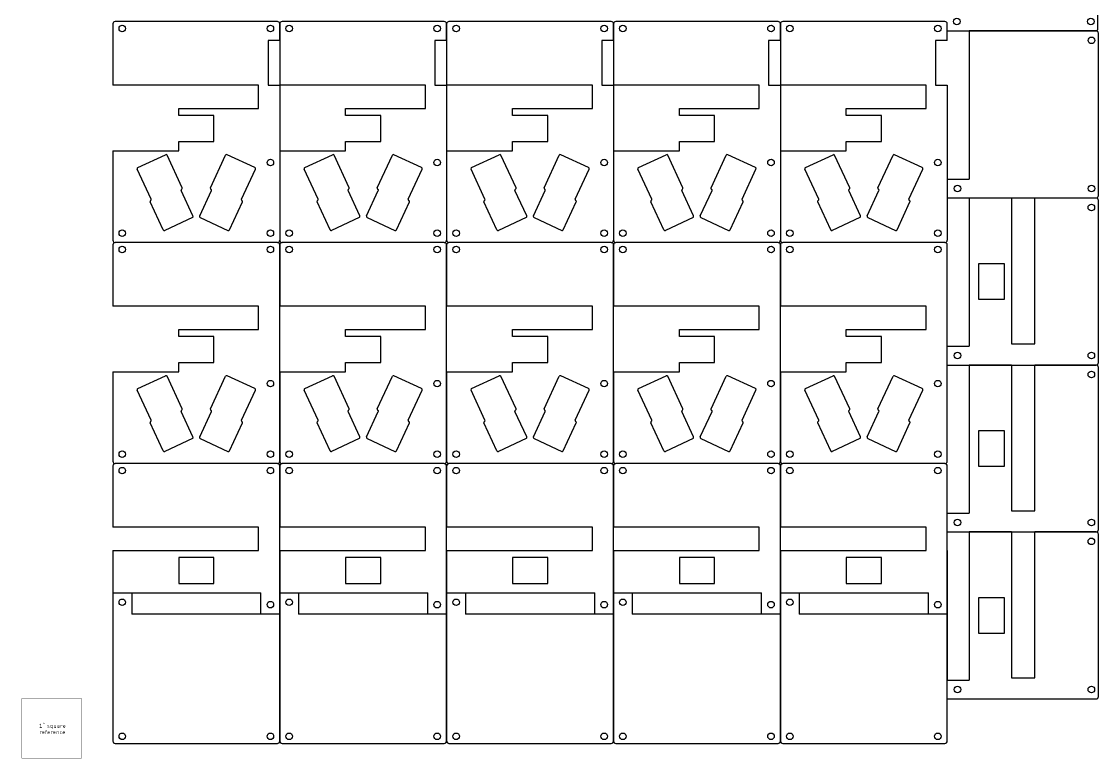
# Model space of a CAD drawing. Extents: x -1.3 to 16.8, y 0 to 26.2.
# Drawn here: x -1.28 to 16.76, y 0 to 12.34 of the extents above; entities that cross this region are included whole.
import ezdxf

# ---------------------------------------------------------------- set-up
doc = ezdxf.new("R2010")
doc.units = 0
doc.layers.add('20', color=1, linetype='CONTINUOUS')

msp = doc.modelspace()

# ---------------------------------------------------------------- linework, layer by layer
at = {"layer": '20'}
for p, q in [((16.748425, 12.21811), (16.748425, 14.934646)), ((0.249606, 12.29685), (0.249606, 11.273228)), ((3.005512, 12.33622), (0.288976, 12.33622)), ((3.044882, 12.02126), (3.044882, 12.29685)), ((3.044882, 12.29685), (3.044882, 11.273228)), ((5.800787, 12.33622), (3.084252, 12.33622)), ((5.840157, 12.02126), (5.840157, 12.29685)), ((5.840157, 12.29685), (5.840157, 11.273228)), ((8.596063, 12.33622), (5.879528, 12.33622)), ((8.635433, 12.02126), (8.635433, 12.29685)), ((8.635433, 12.29685), (8.635433, 11.273228)), ((11.391339, 12.33622), (8.674803, 12.33622)), ((11.430709, 12.02126), (11.430709, 12.29685)), ((11.430709, 12.29685), (11.430709, 11.273228)), ((14.186614, 12.33622), (11.470079, 12.33622)), ((14.225984, 12.02126), (14.225984, 12.29685)), ((14.22874, 12.17874), (16.709055, 12.17874)), ((16.718898, 12.17874), (14.592913, 12.17874)), ((14.592913, 12.17874), (14.592913, 9.698425)), ((16.758268, 9.422835), (16.758268, 12.13937)), ((3.044882, 12.02126), (2.848031, 12.02126)), ((2.848031, 12.02126), (2.848031, 11.273228)), ((5.840157, 12.02126), (5.643307, 12.02126)), ((5.643307, 12.02126), (5.643307, 11.273228)), ((8.635433, 12.02126), (8.438583, 12.02126)), ((8.438583, 12.02126), (8.438583, 11.273228)), ((11.430709, 12.02126), (11.233858, 12.02126)), ((11.233858, 12.02126), (11.233858, 11.273228)), ((14.225984, 12.02126), (14.029134, 12.02126)), ((14.029134, 12.02126), (14.029134, 11.273228)), ((2.690551, 11.273228), (0.249606, 11.273228)), ((2.690551, 10.879528), (2.690551, 11.273228)), ((2.848031, 11.273228), (3.044882, 11.273228)), ((3.044882, 11.273228), (3.044882, 8.674803)), ((5.485827, 11.273228), (3.044882, 11.273228)), ((5.485827, 10.879528), (5.485827, 11.273228)), ((5.643307, 11.273228), (5.840157, 11.273228)), ((5.840157, 11.273228), (5.840157, 8.674803)), ((8.281102, 11.273228), (5.840157, 11.273228)), ((8.281102, 10.879528), (8.281102, 11.273228)), ((8.438583, 11.273228), (8.635433, 11.273228)), ((8.635433, 11.273228), (8.635433, 8.674803)), ((11.076378, 11.273228), (8.635433, 11.273228)), ((11.076378, 10.879528), (11.076378, 11.273228)), ((11.233858, 11.273228), (11.430709, 11.273228)), ((11.430709, 11.273228), (11.430709, 8.674803)), ((13.871654, 11.273228), (11.430709, 11.273228)), ((13.871654, 10.879528), (13.871654, 11.273228)), ((14.029134, 11.273228), (14.225984, 11.273228)), ((14.225984, 11.273228), (14.225984, 8.674803)), ((1.351969, 10.879528), (2.690551, 10.879528)), ((1.351969, 10.761417), (1.351969, 10.879528)), ((4.147244, 10.879528), (5.485827, 10.879528)), ((4.147244, 10.761417), (4.147244, 10.879528)), ((6.94252, 10.879528), (8.281102, 10.879528)), ((6.94252, 10.761417), (6.94252, 10.879528)), ((9.737795, 10.879528), (11.076378, 10.879528)), ((9.737795, 10.761417), (9.737795, 10.879528)), ((12.533071, 10.879528), (13.871654, 10.879528)), ((12.533071, 10.761417), (12.533071, 10.879528)), ((1.94252, 10.761417), (1.351969, 10.761417)), ((1.94252, 10.328346), (1.94252, 10.761417)), ((4.737795, 10.761417), (4.147244, 10.761417)), ((4.737795, 10.328346), (4.737795, 10.761417)), ((7.533071, 10.761417), (6.94252, 10.761417)), ((7.533071, 10.328346), (7.533071, 10.761417)), ((10.328346, 10.761417), (9.737795, 10.761417)), ((10.328346, 10.328346), (10.328346, 10.761417)), ((13.123622, 10.761417), (12.533071, 10.761417)), ((13.123622, 10.328346), (13.123622, 10.761417)), ((1.351969, 10.170866), (1.351969, 10.328346)), ((1.351969, 10.328346), (1.94252, 10.328346)), ((4.147244, 10.170866), (4.147244, 10.328346)), ((4.147244, 10.328346), (4.737795, 10.328346)), ((6.94252, 10.170866), (6.94252, 10.328346)), ((6.94252, 10.328346), (7.533071, 10.328346)), ((9.737795, 10.170866), (9.737795, 10.328346)), ((9.737795, 10.328346), (10.328346, 10.328346)), ((12.533071, 10.170866), (12.533071, 10.328346)), ((12.533071, 10.328346), (13.123622, 10.328346)), ((0.249606, 10.170866), (0.249606, 8.674803)), ((0.249606, 10.170866), (1.351969, 10.170866)), ((0.668235, 9.890214), (1.132094, 10.106515)), ((2.626253, 9.890214), (2.162394, 10.106515)), ((3.044882, 10.170866), (3.044882, 8.674803)), ((3.044882, 10.170866), (4.147244, 10.170866)), ((3.463511, 9.890214), (3.927369, 10.106515)), ((5.421528, 9.890214), (4.95767, 10.106515)), ((5.840157, 10.170866), (5.840157, 8.674803)), ((5.840157, 10.170866), (6.94252, 10.170866)), ((6.258787, 9.890214), (6.722645, 10.106515)), ((8.216804, 9.890214), (7.752945, 10.106515)), ((8.635433, 10.170866), (8.635433, 8.674803)), ((8.635433, 10.170866), (9.737795, 10.170866)), ((9.054062, 9.890214), (9.517921, 10.106515)), ((11.01208, 9.890214), (10.548221, 10.106515)), ((11.430709, 10.170866), (11.430709, 8.674803)), ((11.430709, 10.170866), (12.533071, 10.170866)), ((11.849338, 9.890214), (12.313196, 10.106515)), ((13.807355, 9.890214), (13.343497, 10.106515)), ((1.411745, 9.553379), (1.158254, 10.096993)), ((1.882743, 9.553379), (2.136234, 10.096993)), ((4.207021, 9.553379), (3.953529, 10.096993)), ((4.678018, 9.553379), (4.93151, 10.096993)), ((7.002297, 9.553379), (6.748805, 10.096993)), ((7.473294, 9.553379), (7.726786, 10.096993)), ((9.797572, 9.553379), (9.544081, 10.096993)), ((10.26857, 9.553379), (10.522061, 10.096993)), ((12.592848, 9.553379), (12.339356, 10.096993)), ((13.063845, 9.553379), (13.317337, 10.096993)), ((0.891865, 9.364061), (0.658714, 9.864054)), ((2.402624, 9.364061), (2.635774, 9.864054)), ((3.68714, 9.364061), (3.45399, 9.864054)), ((5.197899, 9.364061), (5.43105, 9.864054)), ((6.482416, 9.364061), (6.249265, 9.864054)), ((7.993175, 9.364061), (8.226325, 9.864054)), ((9.277691, 9.364061), (9.044541, 9.864054)), ((10.78845, 9.364061), (11.021601, 9.864054)), ((12.072967, 9.364061), (11.839816, 9.864054)), ((13.583726, 9.364061), (13.816877, 9.864054)), ((14.238583, 9.698425), (14.592913, 9.698425)), ((1.59109, 9.081954), (1.393998, 9.504618)), ((1.703398, 9.081954), (1.90049, 9.504618)), ((4.386365, 9.081954), (4.189274, 9.504618)), ((4.498674, 9.081954), (4.695766, 9.504618)), ((7.181641, 9.081954), (6.984549, 9.504618)), ((7.29395, 9.081954), (7.491041, 9.504618)), ((9.976917, 9.081954), (9.779825, 9.504618)), ((10.089225, 9.081954), (10.286317, 9.504618)), ((12.772192, 9.081954), (12.575101, 9.504618)), ((12.884501, 9.081954), (13.081592, 9.504618)), ((14.238583, 9.383465), (16.718898, 9.383465)), ((15.300787, 9.380315), (14.592126, 9.380315)), ((14.592126, 9.380315), (14.592126, 6.9)), ((15.300787, 9.380315), (15.300787, 6.93937)), ((16.71811, 9.380315), (15.694488, 9.380315)), ((15.694488, 6.93937), (15.694488, 9.380315)), ((1.09155, 8.849015), (0.874117, 9.3153)), ((2.202938, 8.849015), (2.420371, 9.3153)), ((3.886826, 8.849015), (3.669393, 9.3153)), ((4.998213, 8.849015), (5.215646, 9.3153)), ((6.682102, 8.849015), (6.464669, 9.3153)), ((7.793489, 8.849015), (8.010922, 9.3153)), ((9.477377, 8.849015), (9.259944, 9.3153)), ((10.588765, 8.849015), (10.806197, 9.3153)), ((12.272653, 8.849015), (12.05522, 9.3153)), ((13.38404, 8.849015), (13.601473, 9.3153)), ((16.75748, 6.624409), (16.75748, 9.340945)), ((1.581568, 9.055794), (1.11771, 8.839493)), ((1.71292, 9.055794), (2.176778, 8.839493)), ((4.376844, 9.055794), (3.912986, 8.839493)), ((4.508195, 9.055794), (4.972054, 8.839493)), ((7.17212, 9.055794), (6.708261, 8.839493)), ((7.303471, 9.055794), (7.767329, 8.839493)), ((9.967395, 9.055794), (9.503537, 8.839493)), ((10.098747, 9.055794), (10.562605, 8.839493)), ((12.762671, 9.055794), (12.298813, 8.839493)), ((12.894022, 9.055794), (13.35788, 8.839493)), ((0.249606, 8.596063), (0.249606, 7.572441)), ((3.005512, 8.635433), (0.288976, 8.635433)), ((3.044882, 4.974016), (3.044882, 8.596063)), ((3.044882, 8.596063), (3.044882, 7.572441)), ((5.800787, 8.635433), (3.084252, 8.635433)), ((5.840157, 4.974016), (5.840157, 8.596063)), ((5.840157, 8.596063), (5.840157, 7.572441)), ((8.596063, 8.635433), (5.879528, 8.635433)), ((8.635433, 4.974016), (8.635433, 8.596063)), ((8.635433, 8.596063), (8.635433, 7.572441)), ((11.391339, 8.635433), (8.674803, 8.635433)), ((11.430709, 4.974016), (11.430709, 8.596063)), ((11.430709, 8.596063), (11.430709, 7.572441)), ((14.186614, 8.635433), (11.470079, 8.635433)), ((14.225984, 4.974016), (14.225984, 8.596063)), ((14.749606, 8.277953), (14.749606, 7.687402)), ((15.182677, 8.277953), (14.749606, 8.277953)), ((15.182677, 7.687402), (15.182677, 8.277953)), ((14.749606, 7.687402), (15.182677, 7.687402)), ((2.690551, 7.572441), (0.249606, 7.572441)), ((2.690551, 7.17874), (2.690551, 7.572441)), ((5.485827, 7.572441), (3.044882, 7.572441)), ((5.485827, 7.17874), (5.485827, 7.572441)), ((8.281102, 7.572441), (5.840157, 7.572441)), ((8.281102, 7.17874), (8.281102, 7.572441)), ((11.076378, 7.572441), (8.635433, 7.572441)), ((11.076378, 7.17874), (11.076378, 7.572441)), ((13.871654, 7.572441), (11.430709, 7.572441)), ((13.871654, 7.17874), (13.871654, 7.572441)), ((1.351969, 7.17874), (2.690551, 7.17874)), ((1.351969, 7.06063), (1.351969, 7.17874)), ((1.94252, 7.06063), (1.351969, 7.06063)), ((1.94252, 6.627559), (1.94252, 7.06063)), ((4.147244, 7.17874), (5.485827, 7.17874)), ((4.147244, 7.06063), (4.147244, 7.17874)), ((4.737795, 7.06063), (4.147244, 7.06063)), ((4.737795, 6.627559), (4.737795, 7.06063)), ((6.94252, 7.17874), (8.281102, 7.17874)), ((6.94252, 7.06063), (6.94252, 7.17874)), ((7.533071, 7.06063), (6.94252, 7.06063)), ((7.533071, 6.627559), (7.533071, 7.06063)), ((9.737795, 7.17874), (11.076378, 7.17874)), ((9.737795, 7.06063), (9.737795, 7.17874)), ((10.328346, 7.06063), (9.737795, 7.06063)), ((10.328346, 6.627559), (10.328346, 7.06063)), ((12.533071, 7.17874), (13.871654, 7.17874)), ((12.533071, 7.06063), (12.533071, 7.17874)), ((13.123622, 7.06063), (12.533071, 7.06063)), ((13.123622, 6.627559), (13.123622, 7.06063)), ((14.237795, 6.9), (14.592126, 6.9)), ((15.300787, 6.93937), (15.694488, 6.93937)), ((1.351969, 6.470079), (1.351969, 6.627559)), ((1.351969, 6.627559), (1.94252, 6.627559)), ((4.147244, 6.470079), (4.147244, 6.627559)), ((4.147244, 6.627559), (4.737795, 6.627559)), ((6.94252, 6.470079), (6.94252, 6.627559)), ((6.94252, 6.627559), (7.533071, 6.627559)), ((9.737795, 6.470079), (9.737795, 6.627559)), ((9.737795, 6.627559), (10.328346, 6.627559)), ((12.533071, 6.470079), (12.533071, 6.627559)), ((12.533071, 6.627559), (13.123622, 6.627559)), ((14.237795, 6.585039), (16.71811, 6.585039)), ((15.300787, 6.585039), (14.592126, 6.585039)), ((14.592126, 6.585039), (14.592126, 4.104724)), ((15.300787, 6.585039), (15.300787, 4.144094)), ((16.71811, 6.585039), (15.694488, 6.585039)), ((15.694488, 4.144094), (15.694488, 6.585039)), ((16.75748, 3.829134), (16.75748, 6.545669)), ((0.249606, 6.470079), (0.249606, 4.974016)), ((0.249606, 6.470079), (1.351969, 6.470079)), ((0.668235, 6.189427), (1.132094, 6.405727)), ((1.411745, 5.852591), (1.158254, 6.396206)), ((1.882743, 5.852591), (2.136234, 6.396206)), ((2.626253, 6.189427), (2.162394, 6.405727)), ((3.044882, 6.470079), (3.044882, 4.974016)), ((3.044882, 6.470079), (4.147244, 6.470079)), ((3.463511, 6.189427), (3.927369, 6.405727)), ((4.207021, 5.852591), (3.953529, 6.396206)), ((4.678018, 5.852591), (4.93151, 6.396206)), ((5.421528, 6.189427), (4.95767, 6.405727)), ((5.840157, 6.470079), (5.840157, 4.974016)), ((5.840157, 6.470079), (6.94252, 6.470079)), ((6.258787, 6.189427), (6.722645, 6.405727)), ((7.002297, 5.852591), (6.748805, 6.396206)), ((7.473294, 5.852591), (7.726786, 6.396206)), ((8.216804, 6.189427), (7.752945, 6.405727)), ((8.635433, 6.470079), (8.635433, 4.974016)), ((8.635433, 6.470079), (9.737795, 6.470079)), ((9.054062, 6.189427), (9.517921, 6.405727)), ((9.797572, 5.852591), (9.544081, 6.396206)), ((10.26857, 5.852591), (10.522061, 6.396206)), ((11.01208, 6.189427), (10.548221, 6.405727)), ((11.430709, 6.470079), (11.430709, 4.974016)), ((11.430709, 6.470079), (12.533071, 6.470079)), ((11.849338, 6.189427), (12.313196, 6.405727)), ((12.592848, 5.852591), (12.339356, 6.396206)), ((13.063845, 5.852591), (13.317337, 6.396206)), ((13.807355, 6.189427), (13.343497, 6.405727)), ((0.891865, 5.663273), (0.658714, 6.163267)), ((2.402624, 5.663273), (2.635774, 6.163267)), ((3.68714, 5.663273), (3.45399, 6.163267)), ((5.197899, 5.663273), (5.43105, 6.163267)), ((6.482416, 5.663273), (6.249265, 6.163267)), ((7.993175, 5.663273), (8.226325, 6.163267)), ((9.277691, 5.663273), (9.044541, 6.163267)), ((10.78845, 5.663273), (11.021601, 6.163267)), ((12.072967, 5.663273), (11.839816, 6.163267)), ((13.583726, 5.663273), (13.816877, 6.163267)), ((1.59109, 5.381166), (1.393998, 5.803831)), ((1.703398, 5.381166), (1.90049, 5.803831)), ((4.386365, 5.381166), (4.189274, 5.803831)), ((4.498674, 5.381166), (4.695766, 5.803831)), ((7.181641, 5.381166), (6.984549, 5.803831)), ((7.29395, 5.381166), (7.491041, 5.803831)), ((9.976917, 5.381166), (9.779825, 5.803831)), ((10.089225, 5.381166), (10.286317, 5.803831)), ((12.772192, 5.381166), (12.575101, 5.803831)), ((12.884501, 5.381166), (13.081592, 5.803831)), ((1.09155, 5.148227), (0.874117, 5.614513)), ((2.202938, 5.148227), (2.420371, 5.614513)), ((3.886826, 5.148227), (3.669393, 5.614513)), ((4.998213, 5.148227), (5.215646, 5.614513)), ((6.682102, 5.148227), (6.464669, 5.614513)), ((7.793489, 5.148227), (8.010922, 5.614513)), ((9.477377, 5.148227), (9.259944, 5.614513)), ((10.588765, 5.148227), (10.806197, 5.614513)), ((12.272653, 5.148227), (12.05522, 5.614513)), ((13.38404, 5.148227), (13.601473, 5.614513)), ((14.749606, 5.482677), (14.749606, 4.892126)), ((15.182677, 5.482677), (14.749606, 5.482677)), ((15.182677, 4.892126), (15.182677, 5.482677)), ((1.581568, 5.355006), (1.11771, 5.138706)), ((1.71292, 5.355006), (2.176778, 5.138706)), ((4.376844, 5.355006), (3.912986, 5.138706)), ((4.508195, 5.355006), (4.972054, 5.138706)), ((7.17212, 5.355006), (6.708261, 5.138706)), ((7.303471, 5.355006), (7.767329, 5.138706)), ((9.967395, 5.355006), (9.503537, 5.138706)), ((10.098747, 5.355006), (10.562605, 5.138706)), ((12.762671, 5.355006), (12.298813, 5.138706)), ((12.894022, 5.355006), (13.35788, 5.138706)), ((0.249606, 4.895276), (0.249606, 3.871654)), ((3.005512, 4.934646), (0.288976, 4.934646)), ((3.044882, 2.414961), (3.044882, 4.895276)), ((3.044882, 4.895276), (3.044882, 3.871654)), ((5.800787, 4.934646), (3.084252, 4.934646)), ((5.840157, 2.414961), (5.840157, 4.895276)), ((5.840157, 4.895276), (5.840157, 3.871654)), ((8.596063, 4.934646), (5.879528, 4.934646)), ((8.635433, 2.414961), (8.635433, 4.895276)), ((8.635433, 4.895276), (8.635433, 3.871654)), ((11.391339, 4.934646), (8.674803, 4.934646)), ((11.430709, 2.414961), (11.430709, 4.895276)), ((11.430709, 4.895276), (11.430709, 3.871654)), ((14.186614, 4.934646), (11.470079, 4.934646)), ((14.225984, 2.414961), (14.225984, 4.895276)), ((14.749606, 4.892126), (15.182677, 4.892126)), ((14.237795, 4.104724), (14.592126, 4.104724)), ((15.300787, 4.144094), (15.694488, 4.144094)), ((2.690551, 3.871654), (0.249606, 3.871654)), ((2.690551, 3.477953), (2.690551, 3.871654)), ((5.485827, 3.871654), (3.044882, 3.871654)), ((5.485827, 3.477953), (5.485827, 3.871654)), ((8.281102, 3.871654), (5.840157, 3.871654)), ((8.281102, 3.477953), (8.281102, 3.871654)), ((11.076378, 3.871654), (8.635433, 3.871654)), ((11.076378, 3.477953), (11.076378, 3.871654)), ((13.871654, 3.871654), (11.430709, 3.871654)), ((13.871654, 3.477953), (13.871654, 3.871654)), ((14.237795, 3.789764), (16.71811, 3.789764)), ((15.300787, 3.789764), (14.592126, 3.789764)), ((14.592126, 3.789764), (14.592126, 1.309449)), ((15.300787, 3.789764), (15.300787, 1.348819)), ((16.71811, 3.789764), (15.694488, 3.789764)), ((15.694488, 1.348819), (15.694488, 3.789764)), ((16.75748, 1.033858), (16.75748, 3.750394)), ((0.249606, 3.477953), (0.249606, 2.769291)), ((0.249606, 3.477953), (2.690551, 3.477953)), ((3.044882, 3.477953), (3.044882, 1.312598)), ((3.044882, 3.477953), (3.044882, 2.769291)), ((3.044882, 3.477953), (5.485827, 3.477953)), ((5.840157, 3.477953), (5.840157, 1.312598)), ((5.840157, 3.477953), (5.840157, 2.769291)), ((5.840157, 3.477953), (8.281102, 3.477953)), ((8.635433, 3.477953), (8.635433, 1.312598)), ((8.635433, 3.477953), (8.635433, 2.769291)), ((8.635433, 3.477953), (11.076378, 3.477953)), ((11.430709, 3.477953), (11.430709, 1.312598)), ((11.430709, 3.477953), (11.430709, 2.769291)), ((11.430709, 3.477953), (13.871654, 3.477953)), ((14.225984, 3.477953), (14.225984, 1.312598)), ((1.94252, 3.359843), (1.351969, 3.359843)), ((1.351969, 3.359843), (1.351969, 2.926772)), ((1.94252, 2.926772), (1.94252, 3.359843)), ((4.737795, 3.359843), (4.147244, 3.359843)), ((4.147244, 3.359843), (4.147244, 2.926772)), ((4.737795, 2.926772), (4.737795, 3.359843)), ((7.533071, 3.359843), (6.94252, 3.359843)), ((6.94252, 3.359843), (6.94252, 2.926772)), ((7.533071, 2.926772), (7.533071, 3.359843)), ((10.328346, 3.359843), (9.737795, 3.359843)), ((9.737795, 3.359843), (9.737795, 2.926772)), ((10.328346, 2.926772), (10.328346, 3.359843)), ((13.123622, 3.359843), (12.533071, 3.359843)), ((12.533071, 3.359843), (12.533071, 2.926772)), ((13.123622, 2.926772), (13.123622, 3.359843)), ((1.351969, 2.926772), (1.94252, 2.926772)), ((4.147244, 2.926772), (4.737795, 2.926772)), ((6.94252, 2.926772), (7.533071, 2.926772)), ((9.737795, 2.926772), (10.328346, 2.926772)), ((12.533071, 2.926772), (13.123622, 2.926772)), ((0.249606, 2.769291), (2.729921, 2.769291)), ((0.249606, 2.769291), (0.249606, 0.288976)), ((0.564567, 2.769291), (0.564567, 2.414961)), ((2.729921, 2.414961), (2.729921, 2.769291)), ((3.044882, 2.769291), (5.525197, 2.769291)), ((3.044882, 2.769291), (3.044882, 0.288976)), ((3.359843, 2.769291), (3.359843, 2.414961)), ((5.525197, 2.414961), (5.525197, 2.769291)), ((5.840157, 2.769291), (8.320472, 2.769291)), ((5.840157, 2.769291), (5.840157, 0.288976)), ((6.155118, 2.769291), (6.155118, 2.414961)), ((8.320472, 2.414961), (8.320472, 2.769291)), ((8.635433, 2.769291), (11.115748, 2.769291)), ((8.635433, 2.769291), (8.635433, 0.288976)), ((8.950394, 2.769291), (8.950394, 2.414961)), ((11.115748, 2.414961), (11.115748, 2.769291)), ((11.430709, 2.769291), (13.911024, 2.769291)), ((11.430709, 2.769291), (11.430709, 0.288976)), ((11.745669, 2.769291), (11.745669, 2.414961)), ((13.911024, 2.414961), (13.911024, 2.769291)), ((14.749606, 2.687402), (14.749606, 2.09685)), ((15.182677, 2.687402), (14.749606, 2.687402)), ((15.182677, 2.09685), (15.182677, 2.687402)), ((3.044882, 2.414961), (0.564567, 2.414961)), ((3.044882, 0.288976), (3.044882, 2.414961)), ((5.840157, 2.414961), (3.359843, 2.414961)), ((5.840157, 0.288976), (5.840157, 2.414961)), ((8.635433, 2.414961), (6.155118, 2.414961)), ((8.635433, 0.288976), (8.635433, 2.414961)), ((11.430709, 2.414961), (8.950394, 2.414961)), ((11.430709, 0.288976), (11.430709, 2.414961)), ((14.225984, 2.414961), (11.745669, 2.414961)), ((14.225984, 0.288976), (14.225984, 2.414961)), ((14.749606, 2.09685), (15.182677, 2.09685)), ((14.237795, 1.309449), (14.592126, 1.309449)), ((15.300787, 1.348819), (15.694488, 1.348819)), ((14.237795, 0.994488), (16.71811, 0.994488)), ((0.288976, 0.249606), (3.005512, 0.249606)), ((3.084252, 0.249606), (5.800787, 0.249606)), ((5.879528, 0.249606), (8.596063, 0.249606)), ((8.674803, 0.249606), (11.391339, 0.249606)), ((11.470079, 0.249606), (14.186614, 0.249606))]:
    msp.add_line(p, q, dxfattribs=at)
at = {"layer": '20', "const_width": 0.006}
for points in [[(-1.277559, 1), (-1.277559, 0)], [(-0.277559, 1), (-1.277559, 1)], [(-0.277559, 0), (-0.277559, 1)], [(-0.975682, 0.562404), (-0.957905, 0.576626)], [(-0.957905, 0.576626), (-0.957905, 0.512626)], [(-0.917561, 0.576626), (-0.917561, 0.590848)], [(-0.899784, 0.576626), (-0.899784, 0.590848)], [(-0.791898, 0.544626), (-0.791898, 0.523293)], [(-0.763453, 0.555293), (-0.781231, 0.555293)], [(-0.763453, 0.491293), (-0.763453, 0.555293)], [(-0.734172, 0.555293), (-0.734172, 0.523293)], [(-0.705727, 0.512626), (-0.705727, 0.555293)], [(-0.661296, 0.555293), (-0.675518, 0.555293)], [(-0.650629, 0.512626), (-0.650629, 0.544626)], [(-0.621014, 0.512626), (-0.621014, 0.555293)], [(-0.621014, 0.555293), (-0.59968, 0.555293)], [(-0.59968, 0.555293), (-0.59968, 0.548181)], [(-0.580321, 0.523293), (-0.580321, 0.54107)], [(-0.551877, 0.54107), (-0.551877, 0.533959)], [(-0.975682, 0.512626), (-0.940127, 0.512626)], [(-0.969635, 0.407626), (-0.969635, 0.450293)], [(-0.969635, 0.450293), (-0.948302, 0.450293)], [(-0.948302, 0.450293), (-0.948302, 0.443181)], [(-0.928942, 0.418293), (-0.928942, 0.43607)], [(-0.900498, 0.428959), (-0.928942, 0.428959)], [(-0.900498, 0.407626), (-0.918276, 0.407626)], [(-0.900498, 0.43607), (-0.900498, 0.428959)], [(-0.879223, 0.450293), (-0.85789, 0.450293)], [(-0.872112, 0.407626), (-0.872112, 0.460959)], [(-0.861446, 0.471626), (-0.85789, 0.471626)], [(-0.840735, 0.418293), (-0.840735, 0.43607)], [(-0.81229, 0.428959), (-0.840735, 0.428959)], [(-0.821833, 0.530404), (-0.839611, 0.537515)], [(-0.81229, 0.407626), (-0.830068, 0.407626)], [(-0.81229, 0.43607), (-0.81229, 0.428959)], [(-0.785014, 0.407626), (-0.785014, 0.450293)], [(-0.785014, 0.450293), (-0.763681, 0.450293)], [(-0.781231, 0.512626), (-0.763453, 0.512626)], [(-0.763681, 0.450293), (-0.763681, 0.443181)], [(-0.744322, 0.418293), (-0.744322, 0.43607)], [(-0.715877, 0.428959), (-0.744322, 0.428959)], [(-0.715877, 0.407626), (-0.733655, 0.407626)], [(-0.723505, 0.512626), (-0.705727, 0.512626)], [(-0.715877, 0.43607), (-0.715877, 0.428959)], [(-0.688936, 0.407626), (-0.688936, 0.450293)], [(-0.688936, 0.450293), (-0.671158, 0.450293)], [(-0.650629, 0.537515), (-0.666629, 0.537515)], [(-0.666629, 0.512626), (-0.650629, 0.512626)], [(-0.660491, 0.439626), (-0.660491, 0.407626)], [(-0.63348, 0.418293), (-0.63348, 0.439626)], [(-0.622813, 0.450293), (-0.608591, 0.450293)], [(-0.608591, 0.407626), (-0.622813, 0.407626)], [(-0.586368, 0.418293), (-0.586368, 0.43607)], [(-0.557924, 0.428959), (-0.586368, 0.428959)], [(-0.551877, 0.533959), (-0.580321, 0.533959)], [(-0.557924, 0.407626), (-0.575702, 0.407626)], [(-0.551877, 0.512626), (-0.569654, 0.512626)], [(-0.557924, 0.43607), (-0.557924, 0.428959)], [(-1.277559, 0), (-0.277559, 0)]]:
    msp.add_lwpolyline(points, dxfattribs=at)
at = {"layer": '20'}
for points, const_width in [([(-1.276059, 1, 1), (-1.279059, 1)], 0.003), ([(-1.277559, 1.0015, 1), (-1.277559, 0.9985)], 0.003), ([(-0.276059, 1, 1), (-0.279059, 1)], 0.003), ([(-0.277559, 0.9985, 1), (-0.277559, 1.0015)], 0.003), ([(-0.97662, 0.563575, 1), (-0.974745, 0.561232)], 0.003), ([(-0.956405, 0.576626, 1), (-0.959405, 0.576626)], 0.003), ([(-0.956968, 0.575455, 1), (-0.958842, 0.577797)], 0.003), ([(-0.916061, 0.590848, 1), (-0.919061, 0.590848)], 0.003), ([(-0.919061, 0.576626, 1), (-0.916061, 0.576626)], 0.003), ([(-0.898284, 0.590848, 1), (-0.901284, 0.590848)], 0.003), ([(-0.901284, 0.576626, 1), (-0.898284, 0.576626)], 0.003), ([(-0.836055, 0.555293, 0.831816), (-0.839611, 0.537515)], 0.006), ([(-0.820055, 0.551737, 0.102549), (-0.836055, 0.555293)], 0.006), ([(-0.836034, 0.556792, 1), (-0.836077, 0.553793)], 0.003), ([(-0.836077, 0.553793, 1), (-0.836034, 0.556792)], 0.003), ([(-0.820671, 0.550369, 1), (-0.819439, 0.553105)], 0.003), ([(-0.781231, 0.555293, 0.414214), (-0.791898, 0.544626)], 0.006), ([(-0.790398, 0.544626, 1), (-0.793398, 0.544626)], 0.003), ([(-0.793398, 0.544626, 1), (-0.790398, 0.544626)], 0.003), ([(-0.781231, 0.556793, 1), (-0.781231, 0.553793)], 0.003), ([(-0.781231, 0.553793, 1), (-0.781231, 0.556793)], 0.003), ([(-0.761953, 0.555293, 1), (-0.764953, 0.555293)], 0.003), ([(-0.763453, 0.553793, 1), (-0.763453, 0.556793)], 0.003), ([(-0.732672, 0.555293, 1), (-0.735672, 0.555293)], 0.003), ([(-0.704227, 0.555293, 1), (-0.707227, 0.555293)], 0.003), ([(-0.675518, 0.556793, 1), (-0.675518, 0.553793)], 0.003), ([(-0.650629, 0.544626, 0.414217), (-0.661296, 0.555293)], 0.006), ([(-0.661296, 0.556793, 1), (-0.661296, 0.553793)], 0.003), ([(-0.661296, 0.553793, 1), (-0.661296, 0.556793)], 0.003), ([(-0.649129, 0.544626, 1), (-0.652129, 0.544626)], 0.003), ([(-0.652129, 0.544626, 1), (-0.649129, 0.544626)], 0.003), ([(-0.619514, 0.555293, 1), (-0.622514, 0.555293)], 0.003), ([(-0.621014, 0.556793, 1), (-0.621014, 0.553793)], 0.003), ([(-0.59818, 0.555293, 1), (-0.60118, 0.555293)], 0.003), ([(-0.60118, 0.548181, 1), (-0.59818, 0.548181)], 0.003), ([(-0.59968, 0.553793, 1), (-0.59968, 0.556793)], 0.003), ([(-0.551877, 0.54107, 1), (-0.580321, 0.54107)], 0.006), ([(-0.578821, 0.54107, 1), (-0.581821, 0.54107)], 0.003), ([(-0.581821, 0.54107, 1), (-0.578821, 0.54107)], 0.003), ([(-0.550377, 0.54107, 1), (-0.553377, 0.54107)], 0.003), ([(-0.553377, 0.54107, 1), (-0.550377, 0.54107)], 0.003), ([(-0.975682, 0.514126, 1), (-0.975682, 0.511126)], 0.003), ([(-0.968135, 0.450293, 1), (-0.971135, 0.450293)], 0.003), ([(-0.969635, 0.451793, 1), (-0.969635, 0.448793)], 0.003), ([(-0.971135, 0.407626, 1), (-0.968135, 0.407626)], 0.003), ([(-0.959405, 0.512626, 1), (-0.956405, 0.512626)], 0.003), ([(-0.946802, 0.450293, 1), (-0.949802, 0.450293)], 0.003), ([(-0.949802, 0.443181, 1), (-0.946802, 0.443181)], 0.003), ([(-0.948302, 0.448793, 1), (-0.948302, 0.451793)], 0.003), ([(-0.940127, 0.511126, 1), (-0.940127, 0.514126)], 0.003), ([(-0.900498, 0.43607, 1), (-0.928942, 0.43607)], 0.006), ([(-0.927442, 0.43607, 1), (-0.930442, 0.43607)], 0.003), ([(-0.930442, 0.43607, 1), (-0.927442, 0.43607)], 0.003), ([(-0.928942, 0.430459, 1), (-0.928942, 0.427459)], 0.003), ([(-0.928942, 0.418293, 0.414214), (-0.918276, 0.407626)], 0.006), ([(-0.927442, 0.418293, 1), (-0.930442, 0.418293)], 0.003), ([(-0.930442, 0.418293, 1), (-0.927442, 0.418293)], 0.003), ([(-0.918276, 0.409126, 1), (-0.918276, 0.406126)], 0.003), ([(-0.918276, 0.406126, 1), (-0.918276, 0.409126)], 0.003), ([(-0.898998, 0.43607, 1), (-0.901998, 0.43607)], 0.003), ([(-0.901998, 0.43607, 1), (-0.898998, 0.43607)], 0.003), ([(-0.901998, 0.428959, 1), (-0.898998, 0.428959)], 0.003), ([(-0.900498, 0.427459, 1), (-0.900498, 0.430459)], 0.003), ([(-0.900498, 0.406126, 1), (-0.900498, 0.409126)], 0.003), ([(-0.879223, 0.451793, 1), (-0.879223, 0.448793)], 0.003), ([(-0.861446, 0.471626, 0.414214), (-0.872112, 0.460959)], 0.006), ([(-0.870612, 0.460959, 1), (-0.873612, 0.460959)], 0.003), ([(-0.873612, 0.460959, 1), (-0.870612, 0.460959)], 0.003), ([(-0.873612, 0.407626, 1), (-0.870612, 0.407626)], 0.003), ([(-0.861446, 0.473126, 1), (-0.861446, 0.470126)], 0.003), ([(-0.861446, 0.470126, 1), (-0.861446, 0.473126)], 0.003), ([(-0.85789, 0.470126, 1), (-0.85789, 0.473126)], 0.003), ([(-0.85789, 0.448793, 1), (-0.85789, 0.451793)], 0.003), ([(-0.844436, 0.517593, 1), (-0.845452, 0.51477)], 0.003), ([(-0.844944, 0.516181, 0.082974), (-0.825388, 0.512626)], 0.006), ([(-0.81229, 0.43607, 1), (-0.840735, 0.43607)], 0.006), ([(-0.839235, 0.43607, 1), (-0.842235, 0.43607)], 0.003), ([(-0.842235, 0.43607, 1), (-0.839235, 0.43607)], 0.003), ([(-0.840735, 0.430459, 1), (-0.840735, 0.427459)], 0.003), ([(-0.840735, 0.418293, 0.414214), (-0.830068, 0.407626)], 0.006), ([(-0.839235, 0.418293, 1), (-0.842235, 0.418293)], 0.003), ([(-0.842235, 0.418293, 1), (-0.839235, 0.418293)], 0.003), ([(-0.839054, 0.538907, 1), (-0.840168, 0.536122)], 0.003), ([(-0.840168, 0.536122, 1), (-0.839054, 0.538907)], 0.003), ([(-0.830068, 0.409126, 1), (-0.830068, 0.406126)], 0.003), ([(-0.830068, 0.406126, 1), (-0.830068, 0.409126)], 0.003), ([(-0.825367, 0.514126, 1), (-0.82541, 0.511126)], 0.003), ([(-0.825388, 0.512626, 0.831816), (-0.821833, 0.530404)], 0.006), ([(-0.82541, 0.511126, 1), (-0.825367, 0.514126)], 0.003), ([(-0.821276, 0.531796, 1), (-0.82239, 0.529011)], 0.003), ([(-0.82239, 0.529011, 1), (-0.821276, 0.531796)], 0.003), ([(-0.81079, 0.43607, 1), (-0.81379, 0.43607)], 0.003), ([(-0.81379, 0.43607, 1), (-0.81079, 0.43607)], 0.003), ([(-0.81379, 0.428959, 1), (-0.81079, 0.428959)], 0.003), ([(-0.81229, 0.427459, 1), (-0.81229, 0.430459)], 0.003), ([(-0.81229, 0.406126, 1), (-0.81229, 0.409126)], 0.003), ([(-0.791898, 0.523293, 0.414214), (-0.781231, 0.512626)], 0.006), ([(-0.790398, 0.523293, 1), (-0.793398, 0.523293)], 0.003), ([(-0.793398, 0.523293, 1), (-0.790398, 0.523293)], 0.003), ([(-0.783514, 0.450293, 1), (-0.786514, 0.450293)], 0.003), ([(-0.785014, 0.451793, 1), (-0.785014, 0.448793)], 0.003), ([(-0.786514, 0.407626, 1), (-0.783514, 0.407626)], 0.003), ([(-0.781231, 0.514126, 1), (-0.781231, 0.511126)], 0.003), ([(-0.781231, 0.511126, 1), (-0.781231, 0.514126)], 0.003), ([(-0.762181, 0.450293, 1), (-0.765181, 0.450293)], 0.003), ([(-0.765181, 0.443181, 1), (-0.762181, 0.443181)], 0.003), ([(-0.764953, 0.491293, 1), (-0.761953, 0.491293)], 0.003), ([(-0.763681, 0.448793, 1), (-0.763681, 0.451793)], 0.003), ([(-0.763453, 0.511126, 1), (-0.763453, 0.514126)], 0.003), ([(-0.715877, 0.43607, 1), (-0.744322, 0.43607)], 0.006), ([(-0.742822, 0.43607, 1), (-0.745822, 0.43607)], 0.003), ([(-0.745822, 0.43607, 1), (-0.742822, 0.43607)], 0.003), ([(-0.744322, 0.430459, 1), (-0.744322, 0.427459)], 0.003), ([(-0.744322, 0.418293, 0.414214), (-0.733655, 0.407626)], 0.006), ([(-0.742822, 0.418293, 1), (-0.745822, 0.418293)], 0.003), ([(-0.745822, 0.418293, 1), (-0.742822, 0.418293)], 0.003), ([(-0.734172, 0.523293, 0.414214), (-0.723505, 0.512626)], 0.006), ([(-0.732672, 0.523293, 1), (-0.735672, 0.523293)], 0.003), ([(-0.735672, 0.523293, 1), (-0.732672, 0.523293)], 0.003), ([(-0.733655, 0.409126, 1), (-0.733655, 0.406126)], 0.003), ([(-0.733655, 0.406126, 1), (-0.733655, 0.409126)], 0.003), ([(-0.723505, 0.514126, 1), (-0.723505, 0.511126)], 0.003), ([(-0.723505, 0.511126, 1), (-0.723505, 0.514126)], 0.003), ([(-0.714377, 0.43607, 1), (-0.717377, 0.43607)], 0.003), ([(-0.717377, 0.43607, 1), (-0.714377, 0.43607)], 0.003), ([(-0.717377, 0.428959, 1), (-0.714377, 0.428959)], 0.003), ([(-0.715877, 0.427459, 1), (-0.715877, 0.430459)], 0.003), ([(-0.715877, 0.406126, 1), (-0.715877, 0.409126)], 0.003), ([(-0.707227, 0.512626, 1), (-0.704227, 0.512626)], 0.003), ([(-0.705727, 0.511126, 1), (-0.705727, 0.514126)], 0.003), ([(-0.687436, 0.450293, 1), (-0.690436, 0.450293)], 0.003), ([(-0.688936, 0.451793, 1), (-0.688936, 0.448793)], 0.003), ([(-0.690436, 0.407626, 1), (-0.687436, 0.407626)], 0.003), ([(-0.666629, 0.537515, 1), (-0.666629, 0.512626)], 0.006), ([(-0.660491, 0.439626, 0.414207), (-0.671158, 0.450293)], 0.006), ([(-0.671158, 0.451793, 1), (-0.671158, 0.448793)], 0.003), ([(-0.671158, 0.448793, 1), (-0.671158, 0.451793)], 0.003), ([(-0.666629, 0.539015, 1), (-0.666629, 0.536015)], 0.003), ([(-0.666629, 0.514126, 1), (-0.666629, 0.511126)], 0.003), ([(-0.666629, 0.536015, 1), (-0.666629, 0.539015)], 0.003), ([(-0.666629, 0.511126, 1), (-0.666629, 0.514126)], 0.003), ([(-0.658991, 0.439626, 1), (-0.661991, 0.439626)], 0.003), ([(-0.661991, 0.439626, 1), (-0.658991, 0.439626)], 0.003), ([(-0.661991, 0.407626, 1), (-0.658991, 0.407626)], 0.003), ([(-0.652129, 0.512626, 1), (-0.649129, 0.512626)], 0.003), ([(-0.650629, 0.536015, 1), (-0.650629, 0.539015)], 0.003), ([(-0.650629, 0.511126, 1), (-0.650629, 0.514126)], 0.003), ([(-0.622813, 0.450293, 0.414214), (-0.63348, 0.439626)], 0.006), ([(-0.63198, 0.439626, 1), (-0.63498, 0.439626)], 0.003), ([(-0.63498, 0.439626, 1), (-0.63198, 0.439626)], 0.003), ([(-0.63348, 0.418293, 0.414214), (-0.622813, 0.407626)], 0.006), ([(-0.63198, 0.418293, 1), (-0.63498, 0.418293)], 0.003), ([(-0.63498, 0.418293, 1), (-0.63198, 0.418293)], 0.003), ([(-0.622813, 0.451793, 1), (-0.622813, 0.448793)], 0.003), ([(-0.622813, 0.409126, 1), (-0.622813, 0.406126)], 0.003), ([(-0.622813, 0.448793, 1), (-0.622813, 0.451793)], 0.003), ([(-0.622813, 0.406126, 1), (-0.622813, 0.409126)], 0.003), ([(-0.622514, 0.512626, 1), (-0.619514, 0.512626)], 0.003), ([(-0.608591, 0.448793, 1), (-0.608591, 0.451793)], 0.003), ([(-0.608591, 0.406126, 1), (-0.608591, 0.409126)], 0.003), ([(-0.557924, 0.43607, 1), (-0.586368, 0.43607)], 0.006), ([(-0.584868, 0.43607, 1), (-0.587868, 0.43607)], 0.003), ([(-0.587868, 0.43607, 1), (-0.584868, 0.43607)], 0.003), ([(-0.586368, 0.430459, 1), (-0.586368, 0.427459)], 0.003), ([(-0.586368, 0.418293, 0.414214), (-0.575702, 0.407626)], 0.006), ([(-0.584868, 0.418293, 1), (-0.587868, 0.418293)], 0.003), ([(-0.587868, 0.418293, 1), (-0.584868, 0.418293)], 0.003), ([(-0.580321, 0.535459, 1), (-0.580321, 0.532459)], 0.003), ([(-0.580321, 0.523293, 0.414214), (-0.569654, 0.512626)], 0.006), ([(-0.578821, 0.523293, 1), (-0.581821, 0.523293)], 0.003), ([(-0.581821, 0.523293, 1), (-0.578821, 0.523293)], 0.003), ([(-0.575702, 0.409126, 1), (-0.575702, 0.406126)], 0.003), ([(-0.575702, 0.406126, 1), (-0.575702, 0.409126)], 0.003), ([(-0.569654, 0.514126, 1), (-0.569654, 0.511126)], 0.003), ([(-0.569654, 0.511126, 1), (-0.569654, 0.514126)], 0.003), ([(-0.556424, 0.43607, 1), (-0.559424, 0.43607)], 0.003), ([(-0.559424, 0.43607, 1), (-0.556424, 0.43607)], 0.003), ([(-0.559424, 0.428959, 1), (-0.556424, 0.428959)], 0.003), ([(-0.557924, 0.427459, 1), (-0.557924, 0.430459)], 0.003), ([(-0.557924, 0.406126, 1), (-0.557924, 0.409126)], 0.003), ([(-0.553377, 0.533959, 1), (-0.550377, 0.533959)], 0.003), ([(-0.551877, 0.532459, 1), (-0.551877, 0.535459)], 0.003), ([(-0.551877, 0.511126, 1), (-0.551877, 0.514126)], 0.003), ([(-1.277559, 0.0015, 1), (-1.277559, -0.0015)], 0.003), ([(-1.279059, 0, 1), (-1.276059, 0)], 0.003), ([(-0.279059, 0, 1), (-0.276059, 0)], 0.003), ([(-0.277559, -0.0015, 1), (-0.277559, 0.0015)], 0.003)]:
    msp.add_lwpolyline(points, format="xyb", dxfattribs=dict(at, const_width=const_width))
for centre in [(0.407087, 12.21811), (2.887402, 12.21811), (3.202362, 12.21811), (5.682677, 12.21811), (5.997638, 12.21811), (8.477953, 12.21811), (8.792913, 12.21811), (11.273228, 12.21811), (11.588189, 12.21811), (14.068504, 12.21811), (14.38622, 12.33622), (16.630315, 12.33622), (16.640157, 12.02126), (2.887402, 9.974016), (5.682677, 9.974016), (8.477953, 9.974016), (11.273228, 9.974016), (14.068504, 9.974016), (14.396063, 9.540945), (16.640157, 9.540945), (16.63937, 9.222835), (0.407087, 8.792913), (2.887402, 8.792913), (3.202362, 8.792913), (5.682677, 8.792913), (5.997638, 8.792913), (8.477953, 8.792913), (8.792913, 8.792913), (11.273228, 8.792913), (11.588189, 8.792913), (14.068504, 8.792913), (0.407087, 8.517323), (2.887402, 8.517323), (3.202362, 8.517323), (5.682677, 8.517323), (5.997638, 8.517323), (8.477953, 8.517323), (8.792913, 8.517323), (11.273228, 8.517323), (11.588189, 8.517323), (14.068504, 8.517323), (14.395276, 6.74252), (16.63937, 6.74252), (2.887402, 6.273228), (5.682677, 6.273228), (8.477953, 6.273228), (11.273228, 6.273228), (14.068504, 6.273228), (16.63937, 6.427559), (0.407087, 5.092126), (2.887402, 5.092126), (3.202362, 5.092126), (5.682677, 5.092126), (5.997638, 5.092126), (8.477953, 5.092126), (8.792913, 5.092126), (11.273228, 5.092126), (11.588189, 5.092126), (14.068504, 5.092126), (0.407087, 4.816535), (2.887402, 4.816535), (3.202362, 4.816535), (5.682677, 4.816535), (5.997638, 4.816535), (8.477953, 4.816535), (8.792913, 4.816535), (11.273228, 4.816535), (11.588189, 4.816535), (14.068504, 4.816535), (14.395276, 3.947244), (16.63937, 3.947244), (16.63937, 3.632283), (0.407087, 2.611811), (2.887402, 2.572441), (3.202362, 2.611811), (5.682677, 2.572441), (5.997638, 2.611811), (8.477953, 2.572441), (8.792913, 2.611811), (11.273228, 2.572441), (11.588189, 2.611811), (14.068504, 2.572441), (14.395276, 1.151969), (16.63937, 1.151969), (0.407087, 0.367717), (2.887402, 0.367717), (3.202362, 0.367717), (5.682677, 0.367717), (5.997638, 0.367717), (8.477953, 0.367717), (8.792913, 0.367717), (11.273228, 0.367717), (11.588189, 0.367717), (14.068504, 0.367717)]:
    msp.add_circle(centre, 0.055118, dxfattribs=at)
for centre, radius, start, end in [((0.288976, 12.29685), 0.03937, 90, 180), ((3.005512, 12.29685), 0.03937, 0, 90), ((3.084252, 12.29685), 0.03937, 90, 180), ((5.800787, 12.29685), 0.03937, 0, 90), ((5.879528, 12.29685), 0.03937, 90, 180), ((8.596063, 12.29685), 0.03937, 0, 90), ((8.674803, 12.29685), 0.03937, 90, 180), ((11.391339, 12.29685), 0.03937, 0, 90), ((11.470079, 12.29685), 0.03937, 90, 180), ((14.186614, 12.29685), 0.03937, 0, 90), ((16.709055, 12.21811), 0.03937, 270, 0), ((16.718898, 12.13937), 0.03937, 0, 90), ((1.140413, 10.088674), 0.019685, 25.000301, 114.999825), ((2.154075, 10.088674), 0.019685, 65.000175, 154.999699), ((3.935689, 10.088674), 0.019685, 25.000301, 114.999825), ((4.949351, 10.088674), 0.019685, 65.000175, 154.999699), ((6.730964, 10.088674), 0.019685, 25.000301, 114.999825), ((7.744626, 10.088674), 0.019685, 65.000175, 154.999699), ((9.52624, 10.088674), 0.019685, 25.000301, 114.999825), ((10.539902, 10.088674), 0.019685, 65.000175, 154.999699), ((12.321516, 10.088674), 0.019685, 25.000301, 114.999825), ((13.335177, 10.088674), 0.019685, 65.000175, 154.999699), ((0.676555, 9.872373), 0.019685, 115.000063, 205.000063), ((2.617934, 9.872373), 0.019685, 334.999937, 64.999937), ((3.47183, 9.872373), 0.019685, 115.000063, 205.000063), ((5.413209, 9.872373), 0.019685, 334.999937, 64.999937), ((6.267106, 9.872373), 0.019685, 115.000063, 205.000063), ((8.208485, 9.872373), 0.019685, 334.999937, 64.999937), ((9.062381, 9.872373), 0.019685, 115.000063, 205.000063), ((11.00376, 9.872373), 0.019685, 334.999937, 64.999937), ((11.857657, 9.872373), 0.019685, 115.000063, 205.000063), ((13.799036, 9.872373), 0.019685, 334.999937, 64.999937), ((1.409411, 9.511806), 0.017006, 115.000154, 205.000329), ((1.393905, 9.545059), 0.019685, 295.000063, 25.000063), ((1.900584, 9.545059), 0.019685, 154.999937, 244.999937), ((1.885077, 9.511806), 0.017006, 334.999671, 64.999846), ((4.204687, 9.511806), 0.017006, 115.000154, 205.000329), ((4.18918, 9.545059), 0.019685, 295.000063, 25.000063), ((4.695859, 9.545059), 0.019685, 154.999937, 244.999937), ((4.680353, 9.511806), 0.017006, 334.999671, 64.999846), ((6.999962, 9.511806), 0.017006, 115.000154, 205.000329), ((6.984456, 9.545059), 0.019685, 295.000063, 25.000063), ((7.491135, 9.545059), 0.019685, 154.999937, 244.999937), ((7.475628, 9.511806), 0.017006, 334.999671, 64.999846), ((9.795238, 9.511806), 0.017006, 115.000154, 205.000329), ((9.779731, 9.545059), 0.019685, 295.000063, 25.000063), ((10.28641, 9.545059), 0.019685, 154.999937, 244.999937), ((10.270904, 9.511806), 0.017006, 334.999671, 64.999846), ((12.590514, 9.511806), 0.017006, 115.000154, 205.000329), ((12.575007, 9.545059), 0.019685, 295.000063, 25.000063), ((13.081686, 9.545059), 0.019685, 154.999937, 244.999937), ((13.066179, 9.511806), 0.017006, 334.999671, 64.999846), ((16.71811, 9.340945), 0.03937, 0, 90), ((16.718898, 9.422835), 0.03937, 270, 0), ((0.889531, 9.322488), 0.017006, 115.000154, 205.000329), ((0.874024, 9.355742), 0.019685, 295.000063, 25.000063), ((2.420464, 9.355742), 0.019685, 154.999937, 244.999937), ((2.404958, 9.322488), 0.017006, 334.999671, 64.999846), ((3.684806, 9.322488), 0.017006, 115.000154, 205.000329), ((3.6693, 9.355742), 0.019685, 295.000063, 25.000063), ((5.21574, 9.355742), 0.019685, 154.999937, 244.999937), ((5.200233, 9.322488), 0.017006, 334.999671, 64.999846), ((6.480082, 9.322488), 0.017006, 115.000154, 205.000329), ((6.464575, 9.355742), 0.019685, 295.000063, 25.000063), ((8.011015, 9.355742), 0.019685, 154.999937, 244.999937), ((7.995509, 9.322488), 0.017006, 334.999671, 64.999846), ((9.275357, 9.322488), 0.017006, 115.000154, 205.000329), ((9.259851, 9.355742), 0.019685, 295.000063, 25.000063), ((10.806291, 9.355742), 0.019685, 154.999937, 244.999937), ((10.790784, 9.322488), 0.017006, 334.999671, 64.999846), ((12.070633, 9.322488), 0.017006, 115.000154, 205.000329), ((12.055126, 9.355742), 0.019685, 295.000063, 25.000063), ((13.601567, 9.355742), 0.019685, 154.999937, 244.999937), ((13.58606, 9.322488), 0.017006, 334.999671, 64.999846), ((1.573249, 9.073634), 0.019685, 295.000063, 25.000063), ((1.721239, 9.073634), 0.019685, 154.999937, 244.999937), ((4.368525, 9.073634), 0.019685, 295.000063, 25.000063), ((4.516515, 9.073634), 0.019685, 154.999937, 244.999937), ((7.1638, 9.073634), 0.019685, 295.000063, 25.000063), ((7.31179, 9.073634), 0.019685, 154.999937, 244.999937), ((9.959076, 9.073634), 0.019685, 295.000063, 25.000063), ((10.107066, 9.073634), 0.019685, 154.999937, 244.999937), ((12.754352, 9.073634), 0.019685, 295.000063, 25.000063), ((12.902341, 9.073634), 0.019685, 154.999937, 244.999937), ((1.109391, 8.857334), 0.019685, 205.000063, 295.000063), ((2.185097, 8.857334), 0.019685, 244.999937, 334.999937), ((3.904667, 8.857334), 0.019685, 205.000063, 295.000063), ((4.980373, 8.857334), 0.019685, 244.999937, 334.999937), ((6.699942, 8.857334), 0.019685, 205.000063, 295.000063), ((7.775648, 8.857334), 0.019685, 244.999937, 334.999937), ((9.495218, 8.857334), 0.019685, 205.000063, 295.000063), ((10.570924, 8.857334), 0.019685, 244.999937, 334.999937), ((12.290493, 8.857334), 0.019685, 205.000063, 295.000063), ((13.3662, 8.857334), 0.019685, 244.999937, 334.999937), ((0.288976, 8.674803), 0.03937, 180, 270), ((3.005512, 8.674803), 0.03937, 270, 0), ((3.084252, 8.674803), 0.03937, 180, 270), ((5.800787, 8.674803), 0.03937, 270, 0), ((5.879528, 8.674803), 0.03937, 180, 270), ((8.596063, 8.674803), 0.03937, 270, 0), ((8.674803, 8.674803), 0.03937, 180, 270), ((11.391339, 8.674803), 0.03937, 270, 0), ((11.470079, 8.674803), 0.03937, 180, 270), ((14.186614, 8.674803), 0.03937, 270, 0), ((0.288976, 8.596063), 0.03937, 90, 180), ((3.005512, 8.596063), 0.03937, 0, 90), ((3.084252, 8.596063), 0.03937, 90, 180), ((5.800787, 8.596063), 0.03937, 0, 90), ((5.879528, 8.596063), 0.03937, 90, 180), ((8.596063, 8.596063), 0.03937, 0, 90), ((8.674803, 8.596063), 0.03937, 90, 180), ((11.391339, 8.596063), 0.03937, 0, 90), ((11.470079, 8.596063), 0.03937, 90, 180), ((14.186614, 8.596063), 0.03937, 0, 90), ((16.71811, 6.624409), 0.03937, 270, 0), ((16.71811, 6.545669), 0.03937, 0, 90), ((1.140413, 6.387886), 0.019685, 25.000301, 114.999825), ((2.154075, 6.387886), 0.019685, 65.000175, 154.999699), ((3.935689, 6.387886), 0.019685, 25.000301, 114.999825), ((4.949351, 6.387886), 0.019685, 65.000175, 154.999699), ((6.730964, 6.387886), 0.019685, 25.000301, 114.999825), ((7.744626, 6.387886), 0.019685, 65.000175, 154.999699), ((9.52624, 6.387886), 0.019685, 25.000301, 114.999825), ((10.539902, 6.387886), 0.019685, 65.000175, 154.999699), ((12.321516, 6.387886), 0.019685, 25.000301, 114.999825), ((13.335177, 6.387886), 0.019685, 65.000175, 154.999699), ((0.676555, 6.171586), 0.019685, 115.000063, 205.000063), ((2.617934, 6.171586), 0.019685, 334.999937, 64.999937), ((3.47183, 6.171586), 0.019685, 115.000063, 205.000063), ((5.413209, 6.171586), 0.019685, 334.999937, 64.999937), ((6.267106, 6.171586), 0.019685, 115.000063, 205.000063), ((8.208485, 6.171586), 0.019685, 334.999937, 64.999937), ((9.062381, 6.171586), 0.019685, 115.000063, 205.000063), ((11.00376, 6.171586), 0.019685, 334.999937, 64.999937), ((11.857657, 6.171586), 0.019685, 115.000063, 205.000063), ((13.799036, 6.171586), 0.019685, 334.999937, 64.999937), ((1.409411, 5.811018), 0.017006, 115.000154, 205.000329), ((1.393905, 5.844272), 0.019685, 295.000063, 25.000063), ((1.900584, 5.844272), 0.019685, 154.999937, 244.999937), ((1.885077, 5.811018), 0.017006, 334.999671, 64.999846), ((4.204687, 5.811018), 0.017006, 115.000154, 205.000329), ((4.18918, 5.844272), 0.019685, 295.000063, 25.000063), ((4.695859, 5.844272), 0.019685, 154.999937, 244.999937), ((4.680353, 5.811018), 0.017006, 334.999671, 64.999846), ((6.999962, 5.811018), 0.017006, 115.000154, 205.000329), ((6.984456, 5.844272), 0.019685, 295.000063, 25.000063), ((7.491135, 5.844272), 0.019685, 154.999937, 244.999937), ((7.475628, 5.811018), 0.017006, 334.999671, 64.999846), ((9.795238, 5.811018), 0.017006, 115.000154, 205.000329), ((9.779731, 5.844272), 0.019685, 295.000063, 25.000063), ((10.28641, 5.844272), 0.019685, 154.999937, 244.999937), ((10.270904, 5.811018), 0.017006, 334.999671, 64.999846), ((12.590514, 5.811018), 0.017006, 115.000154, 205.000329), ((12.575007, 5.844272), 0.019685, 295.000063, 25.000063), ((13.081686, 5.844272), 0.019685, 154.999937, 244.999937), ((13.066179, 5.811018), 0.017006, 334.999671, 64.999846), ((0.889531, 5.6217), 0.017006, 115.000154, 205.000329), ((0.874024, 5.654954), 0.019685, 295.000063, 25.000063), ((2.420464, 5.654954), 0.019685, 154.999937, 244.999937), ((2.404958, 5.6217), 0.017006, 334.999671, 64.999846), ((3.684806, 5.6217), 0.017006, 115.000154, 205.000329), ((3.6693, 5.654954), 0.019685, 295.000063, 25.000063), ((5.21574, 5.654954), 0.019685, 154.999937, 244.999937), ((5.200233, 5.6217), 0.017006, 334.999671, 64.999846), ((6.480082, 5.6217), 0.017006, 115.000154, 205.000329), ((6.464575, 5.654954), 0.019685, 295.000063, 25.000063), ((8.011015, 5.654954), 0.019685, 154.999937, 244.999937), ((7.995509, 5.6217), 0.017006, 334.999671, 64.999846), ((9.275357, 5.6217), 0.017006, 115.000154, 205.000329), ((9.259851, 5.654954), 0.019685, 295.000063, 25.000063), ((10.806291, 5.654954), 0.019685, 154.999937, 244.999937), ((10.790784, 5.6217), 0.017006, 334.999671, 64.999846), ((12.070633, 5.6217), 0.017006, 115.000154, 205.000329), ((12.055126, 5.654954), 0.019685, 295.000063, 25.000063), ((13.601567, 5.654954), 0.019685, 154.999937, 244.999937), ((13.58606, 5.6217), 0.017006, 334.999671, 64.999846), ((1.573249, 5.372847), 0.019685, 295.000063, 25.000063), ((1.721239, 5.372847), 0.019685, 154.999937, 244.999937), ((4.368525, 5.372847), 0.019685, 295.000063, 25.000063), ((4.516515, 5.372847), 0.019685, 154.999937, 244.999937), ((7.1638, 5.372847), 0.019685, 295.000063, 25.000063), ((7.31179, 5.372847), 0.019685, 154.999937, 244.999937), ((9.959076, 5.372847), 0.019685, 295.000063, 25.000063), ((10.107066, 5.372847), 0.019685, 154.999937, 244.999937), ((12.754352, 5.372847), 0.019685, 295.000063, 25.000063), ((12.902341, 5.372847), 0.019685, 154.999937, 244.999937), ((1.109391, 5.156546), 0.019685, 205.000063, 295.000063), ((2.185097, 5.156546), 0.019685, 244.999937, 334.999937), ((3.904667, 5.156546), 0.019685, 205.000063, 295.000063), ((4.980373, 5.156546), 0.019685, 244.999937, 334.999937), ((6.699942, 5.156546), 0.019685, 205.000063, 295.000063), ((7.775648, 5.156546), 0.019685, 244.999937, 334.999937), ((9.495218, 5.156546), 0.019685, 205.000063, 295.000063), ((10.570924, 5.156546), 0.019685, 244.999937, 334.999937), ((12.290493, 5.156546), 0.019685, 205.000063, 295.000063), ((13.3662, 5.156546), 0.019685, 244.999937, 334.999937), ((0.288976, 4.974016), 0.03937, 180, 270), ((0.288976, 4.895276), 0.03937, 90, 180), ((3.005512, 4.974016), 0.03937, 270, 0), ((3.005512, 4.895276), 0.03937, 0, 90), ((3.084252, 4.974016), 0.03937, 180, 270), ((3.084252, 4.895276), 0.03937, 90, 180), ((5.800787, 4.974016), 0.03937, 270, 0), ((5.800787, 4.895276), 0.03937, 0, 90), ((5.879528, 4.974016), 0.03937, 180, 270), ((5.879528, 4.895276), 0.03937, 90, 180), ((8.596063, 4.974016), 0.03937, 270, 0), ((8.596063, 4.895276), 0.03937, 0, 90), ((8.674803, 4.974016), 0.03937, 180, 270), ((8.674803, 4.895276), 0.03937, 90, 180), ((11.391339, 4.974016), 0.03937, 270, 0), ((11.391339, 4.895276), 0.03937, 0, 90), ((11.470079, 4.974016), 0.03937, 180, 270), ((11.470079, 4.895276), 0.03937, 90, 180), ((14.186614, 4.974016), 0.03937, 270, 0), ((14.186614, 4.895276), 0.03937, 0, 90), ((16.71811, 3.829134), 0.03937, 270, 0), ((16.71811, 3.750394), 0.03937, 0, 90), ((16.71811, 1.033858), 0.03937, 270, 0), ((0.288976, 0.288976), 0.03937, 180, 270), ((3.005512, 0.288976), 0.03937, 270, 0), ((3.084252, 0.288976), 0.03937, 180, 270), ((5.800787, 0.288976), 0.03937, 270, 0), ((5.879528, 0.288976), 0.03937, 180, 270), ((8.596063, 0.288976), 0.03937, 270, 0), ((8.674803, 0.288976), 0.03937, 180, 270), ((11.391339, 0.288976), 0.03937, 270, 0), ((11.470079, 0.288976), 0.03937, 180, 270), ((14.186614, 0.288976), 0.03937, 270, 0)]:
    msp.add_arc(centre, radius, start, end, dxfattribs=at)

doc.saveas('drawing.dxf')
